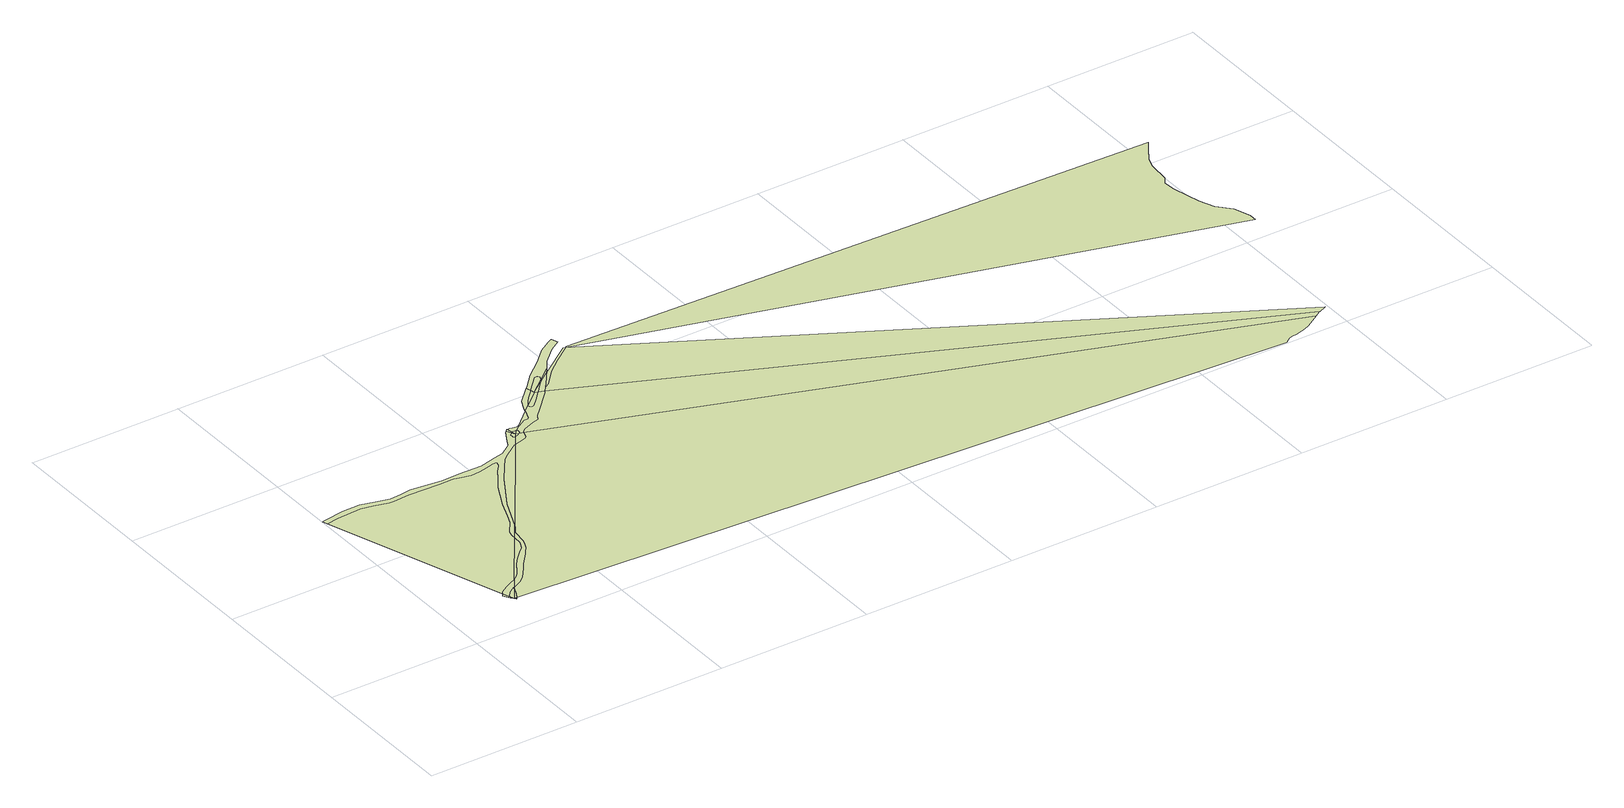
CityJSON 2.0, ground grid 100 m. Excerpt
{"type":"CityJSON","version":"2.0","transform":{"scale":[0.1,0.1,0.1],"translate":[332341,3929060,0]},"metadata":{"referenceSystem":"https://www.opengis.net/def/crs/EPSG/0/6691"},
"CityObjects":{
"landuse1":{"type":"LandUse","attributes":{"class":"204","LandUseDetailAttribute.orgLandUse":"10500","LandUseDetailAttribute.prefecture":"14","LandUseDetailAttribute.city":"14150","LandUseDetailAttribute.note":"都道府県","LandUseDetailAttribute.surveyYear":2015},"geometry":[{"type":"MultiSurface","lod":"1","boundaries":[[[0,1,2,3,4]]]}]},
"landuse2":{"type":"LandUse","attributes":{"class":"203","LandUseDetailAttribute.orgLandUse":"10400","LandUseDetailAttribute.prefecture":"14","LandUseDetailAttribute.city":"14150","LandUseDetailAttribute.note":"都道府県","LandUseDetailAttribute.surveyYear":2015},"geometry":[{"type":"MultiSurface","lod":"1","boundaries":[[[4,3,5]]]}]},
"landuse3":{"type":"LandUse","attributes":{"class":"203","LandUseDetailAttribute.orgLandUse":"10400","LandUseDetailAttribute.prefecture":"14","LandUseDetailAttribute.city":"14150","LandUseDetailAttribute.note":"都道府県","LandUseDetailAttribute.surveyYear":2015},"geometry":[{"type":"MultiSurface","lod":"1","boundaries":[[[5,6,7]]]}]},
"landuse4":{"type":"LandUse","attributes":{"class":"203","LandUseDetailAttribute.orgLandUse":"10400","LandUseDetailAttribute.prefecture":"14","LandUseDetailAttribute.city":"14150","LandUseDetailAttribute.note":"都道府県","LandUseDetailAttribute.surveyYear":2015},"geometry":[{"type":"MultiSurface","lod":"1","boundaries":[[[5,7,8]]]}]},
"landuse5":{"type":"LandUse","attributes":{"class":"203","LandUseDetailAttribute.orgLandUse":"10400","LandUseDetailAttribute.prefecture":"14","LandUseDetailAttribute.city":"14150","LandUseDetailAttribute.note":"都道府県","LandUseDetailAttribute.surveyYear":2015},"geometry":[{"type":"MultiSurface","lod":"1","boundaries":[[[9,10,11,12,13,4,5,14]]]}]},
"landuse6":{"type":"LandUse","attributes":{"class":"203","LandUseDetailAttribute.orgLandUse":"10400","LandUseDetailAttribute.prefecture":"14","LandUseDetailAttribute.city":"14150","LandUseDetailAttribute.note":"都道府県","LandUseDetailAttribute.surveyYear":2015},"geometry":[{"type":"MultiSurface","lod":"1","boundaries":[[[15,14,5,8]]]}]},
"landuse7":{"type":"LandUse","attributes":{"class":"204","LandUseDetailAttribute.orgLandUse":"10500","LandUseDetailAttribute.prefecture":"14","LandUseDetailAttribute.city":"14150","LandUseDetailAttribute.note":"都道府県","LandUseDetailAttribute.surveyYear":2015},"geometry":[{"type":"MultiSurface","lod":"1","boundaries":[[[16,17,18,19,20,21,0,4,13,12,11,10,9,22]]]}]},
"landuse8":{"type":"LandUse","attributes":{"class":"203","LandUseDetailAttribute.orgLandUse":"10400","LandUseDetailAttribute.prefecture":"14","LandUseDetailAttribute.city":"14150","LandUseDetailAttribute.note":"都道府県","LandUseDetailAttribute.surveyYear":2015},"geometry":[{"type":"MultiSurface","lod":"1","boundaries":[[[22,9,14]]]}]},
"landuse9":{"type":"LandUse","attributes":{"class":"203","LandUseDetailAttribute.orgLandUse":"10400","LandUseDetailAttribute.prefecture":"14","LandUseDetailAttribute.city":"14150","LandUseDetailAttribute.note":"都道府県","LandUseDetailAttribute.surveyYear":2015},"geometry":[{"type":"MultiSurface","lod":"1","boundaries":[[[23,24,25,26,27,28,29,30,31,32,33,34,35,16]]]}]},
"landuse10":{"type":"LandUse","attributes":{"class":"203","LandUseDetailAttribute.orgLandUse":"10400","LandUseDetailAttribute.prefecture":"14","LandUseDetailAttribute.city":"14150","LandUseDetailAttribute.note":"都道府県","LandUseDetailAttribute.surveyYear":2015},"geometry":[{"type":"MultiSurface","lod":"1","boundaries":[[[36,37,38,39,40,41,42,43,44,45,46,47,48,49,50,51,52,53,54,55,56,57,58,59,60,61,62,63,64,65,0,21,20,19,18,17,16,35]]]}]},
"landuse11":{"type":"LandUse","attributes":{"class":"204","LandUseDetailAttribute.orgLandUse":"10500","LandUseDetailAttribute.prefecture":"14","LandUseDetailAttribute.city":"14150","LandUseDetailAttribute.note":"都道府県","LandUseDetailAttribute.surveyYear":2015},"geometry":[{"type":"MultiSurface","lod":"1","boundaries":[[[66,67,68,69,70,71,72,73,74,75,76,77,78,35,34,33,32,31,30,29,28,27,26,25,24,23,16,22]]]}]},
"landuse12":{"type":"LandUse","attributes":{"class":"204","LandUseDetailAttribute.orgLandUse":"10500","LandUseDetailAttribute.prefecture":"14","LandUseDetailAttribute.city":"14150","LandUseDetailAttribute.note":"都道府県","LandUseDetailAttribute.surveyYear":2015},"geometry":[{"type":"MultiSurface","lod":"1","boundaries":[[[79,80,81,82,83,84,85,86,87,88,89,90,91,92,93,94,95,96,97,65,64,63,62,61,60,59,58,57,56,55,54,53,52,51,50,49,48,47,46,45,44,43,42,41,40,39,38,37,36,35,78,98,99,100,101,102,103,104,105,106,107,108,109,110,111,112]]]}]},
"landuse13":{"type":"LandUse","attributes":{"class":"203","LandUseDetailAttribute.orgLandUse":"10400","LandUseDetailAttribute.prefecture":"14","LandUseDetailAttribute.city":"14150","LandUseDetailAttribute.note":"都道府県","LandUseDetailAttribute.surveyYear":2015},"geometry":[{"type":"MultiSurface","lod":"1","boundaries":[[[104,103,102,101,100,99,98,78]]]}]},
"landuse14":{"type":"LandUse","attributes":{"class":"204","LandUseDetailAttribute.orgLandUse":"10500","LandUseDetailAttribute.prefecture":"14","LandUseDetailAttribute.city":"14150","LandUseDetailAttribute.note":"都道府県","LandUseDetailAttribute.surveyYear":2015},"geometry":[{"type":"MultiSurface","lod":"1","boundaries":[[[113,114,105,104,115,116,117,118]]]}]},
"landuse15":{"type":"LandUse","attributes":{"class":"205","LandUseDetailAttribute.orgLandUse":"10600","LandUseDetailAttribute.prefecture":"14","LandUseDetailAttribute.city":"14150","LandUseDetailAttribute.note":"都道府県","LandUseDetailAttribute.surveyYear":2015},"geometry":[{"type":"MultiSurface","lod":"1","boundaries":[[[112,111,110,109,108,107,106,105,119]]]}]},
"landuse16":{"type":"LandUse","attributes":{"class":"204","LandUseDetailAttribute.orgLandUse":"10500","LandUseDetailAttribute.prefecture":"14","LandUseDetailAttribute.city":"14150","LandUseDetailAttribute.note":"都道府県","LandUseDetailAttribute.surveyYear":2015},"geometry":[{"type":"MultiSurface","lod":"1","boundaries":[[[120,79,112,121,122]]]}]},
"landuse17":{"type":"LandUse","attributes":{"class":"205","LandUseDetailAttribute.orgLandUse":"10600","LandUseDetailAttribute.prefecture":"14","LandUseDetailAttribute.city":"14150","LandUseDetailAttribute.note":"都道府県","LandUseDetailAttribute.surveyYear":2015},"geometry":[{"type":"MultiSurface","lod":"1","boundaries":[[[119,105,114,113]]]}]},
"landuse18":{"type":"LandUse","attributes":{"class":"205","LandUseDetailAttribute.orgLandUse":"10600","LandUseDetailAttribute.prefecture":"14","LandUseDetailAttribute.city":"14150","LandUseDetailAttribute.note":"都道府県","LandUseDetailAttribute.surveyYear":2015},"geometry":[{"type":"MultiSurface","lod":"1","boundaries":[[[121,112,119]]]}]},
"landuse19":{"type":"LandUse","attributes":{"class":"205","LandUseDetailAttribute.orgLandUse":"10600","LandUseDetailAttribute.prefecture":"14","LandUseDetailAttribute.city":"14150","LandUseDetailAttribute.note":"都道府県","LandUseDetailAttribute.surveyYear":2015},"geometry":[{"type":"MultiSurface","lod":"1","boundaries":[[[123,124,125,121,119,126]]]}]},
"landuse20":{"type":"LandUse","attributes":{"class":"205","LandUseDetailAttribute.orgLandUse":"10600","LandUseDetailAttribute.prefecture":"14","LandUseDetailAttribute.city":"14150","LandUseDetailAttribute.note":"都道府県","LandUseDetailAttribute.surveyYear":2015},"geometry":[{"type":"MultiSurface","lod":"1","boundaries":[[[127,128,126,119,113]]]}]},
"landuse21":{"type":"LandUse","attributes":{"class":"204","LandUseDetailAttribute.orgLandUse":"10500","LandUseDetailAttribute.prefecture":"14","LandUseDetailAttribute.city":"14150","LandUseDetailAttribute.note":"都道府県","LandUseDetailAttribute.surveyYear":2015},"geometry":[{"type":"MultiSurface","lod":"1","boundaries":[[[129,130,131,132,122,121,125,124,123,126,133]]]}]},
"landuse22":{"type":"LandUse","attributes":{"class":"203","LandUseDetailAttribute.orgLandUse":"10400","LandUseDetailAttribute.prefecture":"14","LandUseDetailAttribute.city":"14150","LandUseDetailAttribute.note":"都道府県","LandUseDetailAttribute.surveyYear":2015},"geometry":[{"type":"MultiSurface","lod":"1","boundaries":[[[134,135,136,137,138,139,140,141,133]]]}]},
"landuse23":{"type":"LandUse","attributes":{"class":"204","LandUseDetailAttribute.orgLandUse":"10500","LandUseDetailAttribute.prefecture":"14","LandUseDetailAttribute.city":"14150","LandUseDetailAttribute.note":"都道府県","LandUseDetailAttribute.surveyYear":2015},"geometry":[{"type":"MultiSurface","lod":"1","boundaries":[[[142,143,144,145,146,147,148,149,141,140,139,138,137,136,135,134,133,126,128,127,113,118,150,151,152,153,154,155,156,157,158]]]}]},
"landuse24":{"type":"LandUse","attributes":{"class":"204","LandUseDetailAttribute.orgLandUse":"10500","LandUseDetailAttribute.prefecture":"14","LandUseDetailAttribute.city":"14150","LandUseDetailAttribute.note":"都道府県","LandUseDetailAttribute.surveyYear":2015},"geometry":[{"type":"MultiSurface","lod":"1","boundaries":[[[159,160,161,162,141,149,163,164,165,166]]]}]},
"landuse25":{"type":"LandUse","attributes":{"class":"205","LandUseDetailAttribute.orgLandUse":"10600","LandUseDetailAttribute.prefecture":"14","LandUseDetailAttribute.city":"14150","LandUseDetailAttribute.note":"都道府県","LandUseDetailAttribute.surveyYear":2015},"geometry":[{"type":"MultiSurface","lod":"1","boundaries":[[[166,165,164,163,149,167]]]}]},
"landuse26":{"type":"LandUse","attributes":{"class":"205","LandUseDetailAttribute.orgLandUse":"10600","LandUseDetailAttribute.prefecture":"14","LandUseDetailAttribute.city":"14150","LandUseDetailAttribute.note":"都道府県","LandUseDetailAttribute.surveyYear":2015},"geometry":[{"type":"MultiSurface","lod":"1","boundaries":[[[167,149,148,147,146,145,144,143,142]]]}]},
"landuse27":{"type":"LandUse","attributes":{"class":"205","LandUseDetailAttribute.orgLandUse":"10600","LandUseDetailAttribute.prefecture":"14","LandUseDetailAttribute.city":"14150","LandUseDetailAttribute.note":"都道府県","LandUseDetailAttribute.surveyYear":2015},"geometry":[{"type":"MultiSurface","lod":"1","boundaries":[[[168,169,167,142]]]}]},
"landuse28":{"type":"LandUse","attributes":{"class":"205","LandUseDetailAttribute.orgLandUse":"10600","LandUseDetailAttribute.prefecture":"14","LandUseDetailAttribute.city":"14150","LandUseDetailAttribute.note":"都道府県","LandUseDetailAttribute.surveyYear":2015},"geometry":[{"type":"MultiSurface","lod":"1","boundaries":[[[170,167,169]]]}]},
"landuse29":{"type":"LandUse","attributes":{"class":"205","LandUseDetailAttribute.orgLandUse":"10600","LandUseDetailAttribute.prefecture":"14","LandUseDetailAttribute.city":"14150","LandUseDetailAttribute.note":"都道府県","LandUseDetailAttribute.surveyYear":2015},"geometry":[{"type":"MultiSurface","lod":"1","boundaries":[[[171,172,173,174,166,167,170]]]}]},
"landuse30":{"type":"LandUse","attributes":{"class":"204","LandUseDetailAttribute.orgLandUse":"10500","LandUseDetailAttribute.prefecture":"14","LandUseDetailAttribute.city":"14150","LandUseDetailAttribute.note":"都道府県","LandUseDetailAttribute.surveyYear":2015},"geometry":[{"type":"MultiSurface","lod":"1","boundaries":[[[175,169,168,142,158,176,177,178]]]}]},
"landuse31":{"type":"LandUse","attributes":{"class":"204","LandUseDetailAttribute.orgLandUse":"10500","LandUseDetailAttribute.prefecture":"14","LandUseDetailAttribute.city":"14150","LandUseDetailAttribute.note":"都道府県","LandUseDetailAttribute.surveyYear":2015},"geometry":[{"type":"MultiSurface","lod":"1","boundaries":[[[179,170,169,175]]]}]},
"landuse32":{"type":"LandUse","attributes":{"class":"203","LandUseDetailAttribute.orgLandUse":"10400","LandUseDetailAttribute.prefecture":"14","LandUseDetailAttribute.city":"14150","LandUseDetailAttribute.note":"都道府県","LandUseDetailAttribute.surveyYear":2015},"geometry":[{"type":"MultiSurface","lod":"1","boundaries":[[[180,175,178]]]}]},
"landuse33":{"type":"LandUse","attributes":{"class":"204","LandUseDetailAttribute.orgLandUse":"10500","LandUseDetailAttribute.prefecture":"14","LandUseDetailAttribute.city":"14150","LandUseDetailAttribute.note":"都道府県","LandUseDetailAttribute.surveyYear":2015},"geometry":[{"type":"MultiSurface","lod":"1","boundaries":[[[181,182,183,184,185,186,159,166,174,173,172,171,170,179,187,188,189]]]}]},
"landuse34":{"type":"LandUse","attributes":{"class":"203","LandUseDetailAttribute.orgLandUse":"10400","LandUseDetailAttribute.prefecture":"14","LandUseDetailAttribute.city":"14150","LandUseDetailAttribute.note":"都道府県","LandUseDetailAttribute.surveyYear":2015},"geometry":[{"type":"MultiSurface","lod":"1","boundaries":[[[190,180,178,177,176,191,192,193,194]]]}]},
"landuse35":{"type":"LandUse","attributes":{"class":"203","LandUseDetailAttribute.orgLandUse":"10400","LandUseDetailAttribute.prefecture":"14","LandUseDetailAttribute.city":"14150","LandUseDetailAttribute.note":"都道府県","LandUseDetailAttribute.surveyYear":2015},"geometry":[{"type":"MultiSurface","lod":"1","boundaries":[[[118,117,116,115,104,78,77,76,75,74,73,72,71,70,69,68,67,66,22,14,15,8,195,196,197,198,199,200,201,202]]]}]},
"landuse36":{"type":"LandUse","attributes":{"class":"203","LandUseDetailAttribute.orgLandUse":"10400","LandUseDetailAttribute.prefecture":"14","LandUseDetailAttribute.city":"14150","LandUseDetailAttribute.note":"都道府県","LandUseDetailAttribute.surveyYear":2015},"geometry":[{"type":"MultiSurface","lod":"1","boundaries":[[[158,157,156,155,154,153,152,151,150,118,202,203,204]]]}]},
"landuse37":{"type":"LandUse","attributes":{"class":"203","LandUseDetailAttribute.orgLandUse":"10400","LandUseDetailAttribute.prefecture":"14","LandUseDetailAttribute.city":"14150","LandUseDetailAttribute.note":"都道府県","LandUseDetailAttribute.surveyYear":2015},"geometry":[{"type":"MultiSurface","lod":"1","boundaries":[[[194,193,192,191,176,158,204,205]]]}]},
"landuse38":{"type":"LandUse","attributes":{"class":"203","LandUseDetailAttribute.orgLandUse":"10400","LandUseDetailAttribute.prefecture":"14","LandUseDetailAttribute.city":"14150","LandUseDetailAttribute.note":"都道府県","LandUseDetailAttribute.surveyYear":2015},"geometry":[{"type":"MultiSurface","lod":"1","boundaries":[[[206,207,208,209,210,211,212,213,214,215,216,217,218,219,220,221]]]}]}
},
"vertices":[
[421,348,0],[407,329,0],[407,328,0],[434,290,0],[438,298,0],
[447,272,0],
[456,261,0],[458,265,0],
[462,271,0],
[510,368,0],[496,361,0],[473,344,0],[463,337,0],[443,312,0],[506,358,0],
[483,305,0],
[561,438,0],[552,431,0],[535,423,0],[500,406,0],[479,395,0],[433,367,0],[514,369,0],
[569,443,0],[591,460,0],[608,479,0],[621,501,0],[633,520,0],[647,545,0],[662,565,0],[701,610,0],[745,654,0],[779,687,0],[794,712,0],[805,739,0],[808,795,0],
[810,831,0],[820,866,0],[877,945,0],[908,1011,0],[951,1124,0],[996,1215,0],[996,1216,0],[1032,1290,0],[1088,1371,0],[1127,1430,0],[1159,1470,0],[1166,1481,0],[1168,1487,0],[1173,1504,0],[1169,1508,0],[1151,1507,0],[1097,1492,0],[1040,1480,0],[982,1476,0],[912,1494,0],[878,1502,0],[869,1501,0],[778,1502,0],[572,1509,0],[462,1498,0],[432,1501,0],[341,1527,0],[263,1543,0],[100,1534,0],[18,1518,0],
[572,397,0],[610,430,0],[639,465,0],[666,503,0],[696,542,0],[763,624,0],[776,640,0],[806,678,0],[817,705,0],[832,741,0],[845,839,0],[877,890,0],[882,902,0],
[1403,1746,0],[1398,1741,0],[1385,1719,0],[1350,1655,0],[1329,1618,0],[1258,1569,0],[1252,1567,0],[1192,1553,0],[1086,1528,0],[932,1532,0],[820,1525,0],[607,1547,0],[537,1539,0],[461,1532,0],[372,1555,0],[283,1582,0],[164,1580,0],[25,1556,0],[7,1552,0],[976,1116,0],[1111,1343,0],[1180,1441,0],[1231,1509,0],[1271,1540,0],[1362,1605,0],[1370,1607,0],[1413,1670,0],[1410,1669,0],[1405,1673,0],[1405,1674,0],[1403,1689,0],[1403,1702,0],[1414,1711,0],[1422,1715,0],
[1455,1690,0],[1436,1674,0],[1435,1622,0],[1455,1630,0],[1469,1643,0],[1480,1681,0],
[1433,1698,0],
[1420,1762,0],[1429,1720,0],[1423,1762,0],
[1456,1722,0],[1452,1725,0],[1439,1725,0],[1458,1721,0],
[1463,1697,0],[1464,1717,0],
[1493,1755,0],[1481,1753,0],[1459,1758,0],[1440,1762,0],[1497,1755,0],
[1499,1755,0],[1529,1769,0],[1554,1788,0],[1570,1787,0],[1582,1787,0],[1589,1794,0],[1612,1853,0],[1615,1860,0],
[1792,1989,0],[1758,1950,0],[1734,1922,0],[1691,1881,0],[1673,1878,0],[1664,1884,0],[1662,1888,0],[1658,1898,0],[1482,1688,0],[1506,1708,0],[1578,1738,0],[1604,1744,0],[1625,1752,0],[1648,1787,0],[1690,1828,0],[1816,1960,0],[1827,1974,0],
[1757,2058,0],[1657,1957,0],[1635,1912,0],[1628,1895,0],[1657,1899,0],[1682,1933,0],[1706,1966,0],[1764,2025,0],
[1770,1998,0],
[1811,2010,0],[1854,2060,0],
[1879,2087,0],
[1882,2092,0],[1886,2112,0],[1877,2124,0],[1860,2123,0],
[1940,2122,0],[1851,2005,0],[1909,2081,0],[1935,2115,0],
[1968,2160,0],
[1944,2125,0],
[2165,2402,0],[2131,2384,0],[2056,2336,0],[1965,2248,0],[1852,2157,0],[1772,2072,0],[2013,2223,0],[2109,2314,0],[2180,2357,0],
[2172,2291,0],[1886,2025,0],[1974,2121,0],[2070,2200,0],[2184,2285,0],
[5591,8,0],[5627,36,0],[5650,44,0],[5685,48,0],[5730,58,0],[5738,61,0],[5790,82,0],[5889,144,0],
[5926,167,0],[5933,170,0],
[5984,194,0],
[2192,2291,0],[2187,2287,0],[6178,1178,0],[6176,1227,0],[6140,1339,0],[6065,1422,0],[6026,1521,0],[5977,1703,0],[5971,1784,0],[6002,1828,0],[6006,1872,0],[6008,1925,0],[6014,1971,0],[6035,2040,0],[6099,2137,0],[6137,2190,0]
]}
